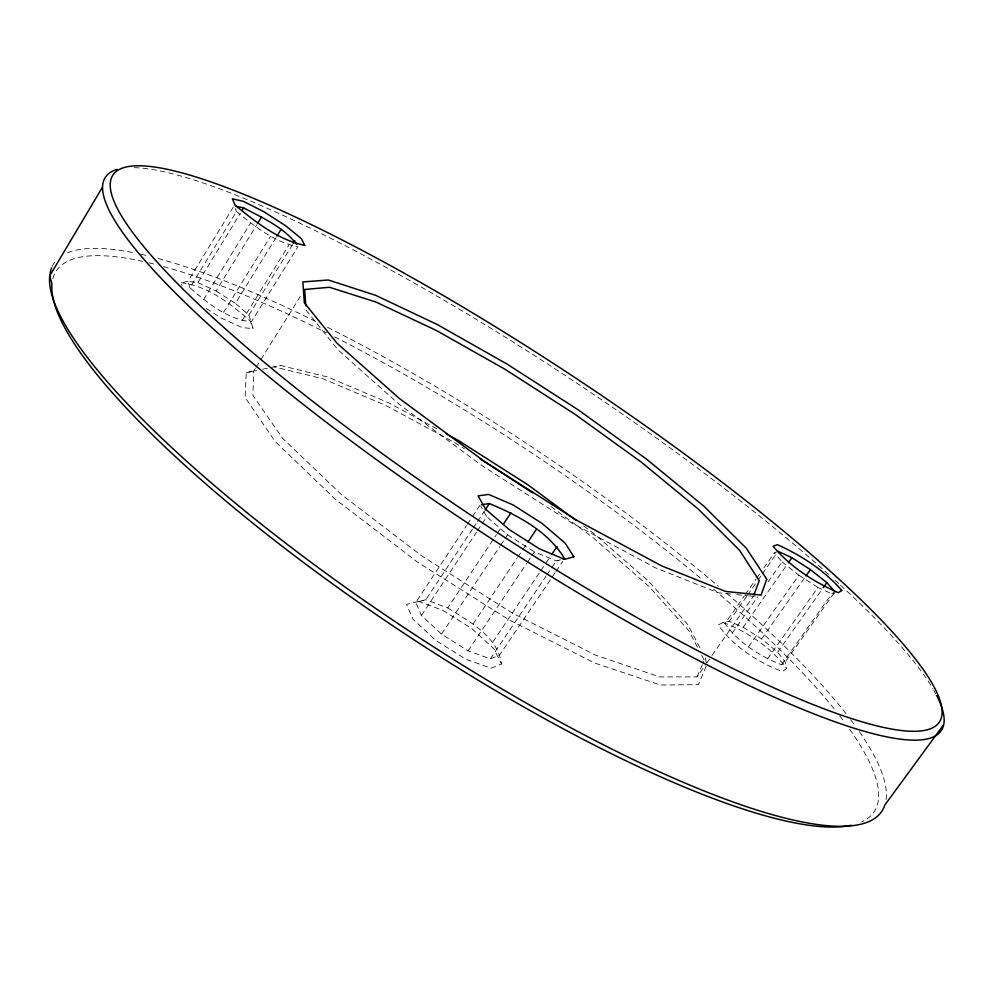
<?xml version="1.0" encoding="UTF-8"?>
<svg xmlns="http://www.w3.org/2000/svg" width="993" height="993" viewBox="0 0 993 993"><rect width="100%" height="100%" fill="white"/><g stroke="black" fill="none" stroke-linecap="round" stroke-linejoin="round"><path stroke-width="0.74" stroke-dasharray="4.96 3.72" d="M255.3 368.527L253.687 371.109L252.88 395.338L282.434 438.149L341.244 494.402L422.186 556.192L512.053 612.929L595.663 655.181L659.762 676.928L697.012 676.903L705.812 664.317M253.687 371.109L246.264 372.673L245.11 397.461L274.974 441.277L334.852 498.871L417.519 562.088L509.434 620.091L594.906 663.113L660.382 685.033L698.352 684.661L706.731 665.012L705.278 657.949L702.92 663.361M697.012 676.903L702.324 664.727M233.293 207.115L187.975 281.317L181.198 282.769L182.042 285.686M236.508 211.509C254.63 226.367 274.478 242.193 297.912 246.81L251.403 321.744C227.633 319.448 207.351 302.989 189.899 287.722L236.508 211.509L235.291 208.654M189.899 287.722L187.975 281.317L197.93 282.583L240.43 213.135M203.528 299.712L250.521 223.152M197.93 282.583L216.064 291.011L256.802 224.728M223.537 312.447L270.655 236.073M206.296 308.5L221.451 318.145L242.354 327.653L253.054 328.559L248.895 315.079L235.403 303.349L276.166 237.352M241.944 320.876L288.876 245.134M248.895 315.079L292.501 244.75M256.107 367.224L260.154 360.744M260.973 359.454L301.425 294.66M555.161 572.638L499.491 655.206L490.368 658.806L468.088 650.825L441.513 634.13L421.404 615.474L415.732 602.515L466.561 525.508M467.418 524.23L471.65 517.812M472.494 516.534L480.115 504.978M472.445 529.195L425.798 599.735L415.732 602.515M473.289 527.916L476.69 522.777M477.534 521.499L484.323 511.234M421.404 615.474L476.566 532.136M477.41 530.858L486.744 516.745L480.86 506.281M447.744 607.939C469.279 621.668 497.63 635.917 501.477 664.007L491.163 668.227L465.854 659.265L435.654 640.311L412.877 619.061L406.584 604.34L425.798 599.735L447.744 607.939L496.463 534.619M497.319 533.34L501.589 526.898M441.513 634.13L499.889 546.448M500.745 545.157L504.183 540.006M505.04 538.715L507.609 534.842L486.744 516.745M473.152 623.927L516.869 558.525M517.725 557.247L522.008 550.842M522.877 549.551L527.159 543.146M468.088 650.825L526.65 563.428M527.519 562.137L530.957 556.999M531.814 555.708L534.408 551.86L556.291 560.908L564.595 559.32M492.888 641.937L539.931 571.98M540.788 570.702L545.058 564.347M545.914 563.068L550.196 556.713M490.368 658.806L546.013 576.163M546.87 574.897L551.152 568.542M552.009 567.264L556.291 560.908L560.437 559.791M556.018 571.372L562.87 561.206M834.083 593.057L785.24 662.021L781.565 664.714C759.782 656.299 738.655 642.831 724.977 623.604L744.378 595.812M745.259 594.559L755.847 579.391M756.728 578.125L760.253 573.073M763.778 568.021L774.354 552.865L778.115 551.326M746.674 596.346L729.197 621.357L724.977 623.604M747.543 595.092L757.15 581.339M758.019 580.086L761.519 575.084M762.388 573.83L776.365 553.821M706.693 663.051L711.1 656.758M711.981 655.492L753.364 596.296L755.934 595.887M732.151 633.236L757.56 596.93M768.073 581.898L782.087 561.864L774.354 552.865M743.211 627.228L761.594 638.946L777.643 652.24L785.24 662.021L786.506 668.438L782.36 671.566C757.622 662.108 733.628 646.815 718.224 624.932L723.078 622.375L729.197 621.357L743.211 627.228L787.461 564.049M748.499 646.865L798.856 575.208L782.087 561.864M761.594 638.946L805.05 577.181M767.49 658.955L817.959 587.471L831.799 593.777L834.381 593.342M777.643 652.24L822.353 588.948M781.565 664.714L831.799 593.777L834.976 591.803M436.833 428.802L389.703 403.295L328.335 377.179L280.498 365.474L273.907 366.864L322.862 378.718L385.458 405.256L455.402 443.039L464.451 448.811M246.264 372.673L256.666 370.488M262.624 369.235L280.498 365.474M730.451 594L718.224 592.771L655.529 567.835L572.34 523.261L481.791 465.531L399.211 404.312L338.166 350.032L306.154 310.25M736.558 594.608L747.257 595.688M748.784 595.837L753.364 596.296M181.198 282.769C207.835 285.835 230.562 303.784 250.211 320.95L253.054 328.559M418.115 601.175L442.99 610.422L471.687 628.482L493.993 648.888L501.477 664.007M723.078 622.375C747.481 631.945 770.916 647.088 786.506 668.438M507.609 534.842L534.408 551.86M216.064 291.011L235.403 303.349M798.856 575.208L817.959 587.471M583.648 525.98L593.504 533.266L648.541 581.178L687.839 624.634L700.4 648.628M551.041 506.542L592.871 537.486L648.863 586.342L688.919 630.803L698.178 648.59M701.741 655.43L704.596 660.904M134.353 167.68A501.142 88.427 33.5 0 1 829.416 575.121M835.001 580.173A501.142 88.427 33.5 0 1 839.395 584.182M840.488 585.175A501.142 88.427 33.5 0 1 933.197 689.241M933.842 690.371A501.142 88.427 33.5 0 1 935.667 693.673M52.84 278.71A490.244 110.422 33.5 0 1 142.62 261.333M148.9 262.773A490.244 110.422 33.5 0 1 156.931 264.771M163.485 266.521A490.244 110.422 33.5 0 1 326.61 332.854M334.554 336.863A490.244 110.422 33.5 0 1 702.039 579.44M713.719 589.296A490.244 110.422 33.5 0 1 836.131 711.286M839.706 715.841A490.244 110.422 33.5 0 1 844.795 722.544M849.66 729.259A490.244 110.422 33.5 0 1 861.862 821.856M52.244 266.459A496.326 110.595 33.5 0 1 56.638 260.079M67.487 252.855A496.326 110.595 33.5 0 1 134.75 252.942M140.783 254.22A496.326 110.595 33.5 0 1 148.516 256.033M158.073 258.49A496.326 110.595 33.5 0 1 317.561 322.34M327.516 327.318A496.326 110.595 33.5 0 1 718.473 586.304M726.578 593.231A496.326 110.595 33.5 0 1 847.265 715.208M850.641 719.615A496.326 110.595 33.5 0 1 855.407 726.057M859.379 731.68A496.326 110.595 33.5 0 1 885.979 800.159"/><path stroke-width="1.49" d="M753.91 594.881L759.26 580.682L739.475 550.209L698.091 508.9L641.466 462.266L575.121 414.354L504.903 369.222L436.436 330.52L375.925 302.033L329.539 287.275L304.665 289.484L305.832 305.807M102.291 187.466L49.65 275.98L51.959 283.713A490.244 110.422 33.5 0 0 384.092 619.917A490.244 110.422 33.5 0 0 851.299 825.27M242.031 210.516L243.633 207.897C262.425 217.715 283.775 227.31 296.721 244.427M257.609 223.425L261.593 216.933M276.973 236.024L281.056 229.433M293.307 243.446L294.921 240.84M485.167 509.955L489.4 503.538C517.912 515.441 548.359 531.367 564.583 558.662M503.29 524.329L510.985 512.76M528.015 541.855L536.592 529.033M551.897 554.168L557.036 546.535M788.343 562.783L791.88 557.731L810.375 569.61L826.834 582.618L834.976 591.803M805.944 575.915L810.375 569.61M823.247 587.682L826.834 582.618M943.35 725.113L884.8 805.075A496.326 110.595 33.5 0 1 428.566 643.638A496.326 110.595 33.5 0 1 51.599 267.911M481.444 504.767L489.4 503.538M235.453 206.11L243.633 207.897M778.115 551.326L791.88 557.731M446.267 433.916L458.394 440.47L528.189 485.006L576.25 520.518M479.942 458.692L532.596 492.9M936.61 695.472A501.142 88.427 33.5 0 1 506.467 548.421A501.142 88.427 33.5 0 1 117.174 169.381M766.733 579.192L761.072 595.068L725.486 591.418L661.623 565.861L576.623 520.195L483.926 461.075L399.397 398.491L336.975 343.156L304.305 302.791L302.877 281.925L328.323 280.001L375.639 295.331L437.28 324.537L506.976 364.034L578.472 410.022L646.071 458.766L703.863 506.182L746.264 548.198L766.733 579.192M841.791 590.463L838.266 592.684C813.863 581.873 790.329 566.879 773.075 546.299L777.333 544.623C801.401 555.472 824.463 570.342 841.791 590.463M573.855 556.8L564.595 559.32L539.782 549.005L509.297 529.641L485.577 509.124L478.08 495.892L488.618 494.415L513.033 504.928L541.992 523.361L565.178 543.121L573.855 556.8M304.764 245.333C278.201 239.983 255.71 222.047 235.118 205.216L232.399 198.836L243.235 201.281L263.555 211.546L285.574 225.709L301.301 238.593L304.764 245.333M212.974 317.623A495.519 86.093 33.5 0 0 920.114 731.022A495.519 86.093 33.5 0 0 446.403 297.341A495.519 86.093 33.5 0 0 212.974 317.623"/></g></svg>
